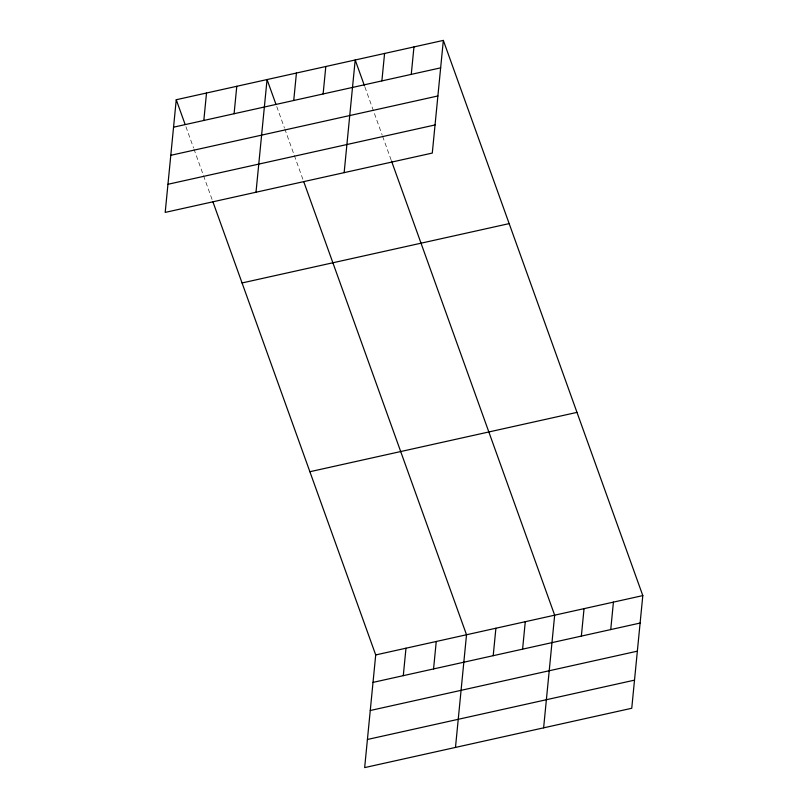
<?xml version="1.0" encoding="UTF-8"?>
<svg xmlns="http://www.w3.org/2000/svg" width="808" height="808" viewBox="0 0 808 808"><rect width="100%" height="100%" fill="white"/><g stroke="black" fill="none" stroke-linecap="round" stroke-linejoin="round"><path stroke-width="0.61" stroke-dasharray="4.04 3.03" d="M364.903 86.991L382.204 135.148M382.618 136.32L391.062 159.812M276.76 106.575L284.355 127.715M284.78 128.886L302.919 179.386M185.941 126.745L193.536 147.884M193.96 149.066L212.11 199.566"/><path stroke-width="1.21" d="M176.245 99.737L165.196 212.403L432.29 153.066L443.339 40.4L176.245 99.737L185.103 124.402M203.818 120.463L206.515 93.011M234.088 113.736L236.784 86.284M256.005 192.233L267.054 79.558L275.912 104.222M293.738 100.485L296.435 73.033M323.119 93.96L325.816 66.508M344.147 172.649L355.197 59.984L364.479 85.82M381.881 80.901L384.578 53.449M411.262 74.376L413.959 46.925M212.948 201.909L375.71 654.935L364.661 767.6L631.755 708.263L642.804 595.597L443.339 40.4M403.293 675.66L405.98 648.208M433.563 668.933L436.249 641.481M455.48 747.43L466.519 634.755L303.768 181.739M493.213 655.682L495.9 628.23M522.594 649.157L525.281 621.705M543.622 727.846L554.662 615.171L391.486 160.984M581.356 636.098L584.043 608.646M610.737 629.573L613.423 602.122M173.548 127.189L440.643 67.852M170.791 155.308L437.886 95.97M167.953 184.285L435.047 124.947M242.067 282.951L509.161 223.614M309.888 471.721L576.983 412.383M375.71 654.935L642.804 595.597M373.023 682.386L640.118 623.049M370.266 710.505L637.361 651.167M367.418 739.482L634.512 680.144"/></g></svg>
